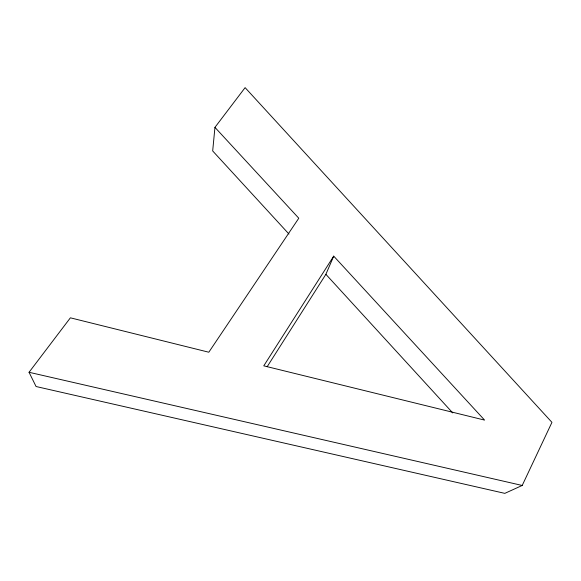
<?xml version="1.0" encoding="UTF-8"?>
<svg xmlns="http://www.w3.org/2000/svg" width="581" height="581" viewBox="0 0 581 581"><rect width="100%" height="100%" fill="white"/><g stroke="black" fill="none" stroke-linecap="round" stroke-linejoin="round"><path stroke-width="0.87" d="M214.948 127.37L298.787 218.224L208.811 352.224L70.388 317.822L29.05 372.283L36.066 386.518L504.824 493.363L522.203 485.462L551.95 422.351L245.109 87.637L214.948 127.37L212.682 150.944L288.96 234.041M267.166 366.72L325.883 274.319L333.712 256.134L484.583 420.099L263.767 365.841L333.712 256.134M29.05 372.283L522.203 485.462M325.883 274.319L452.744 412.924"/></g></svg>
